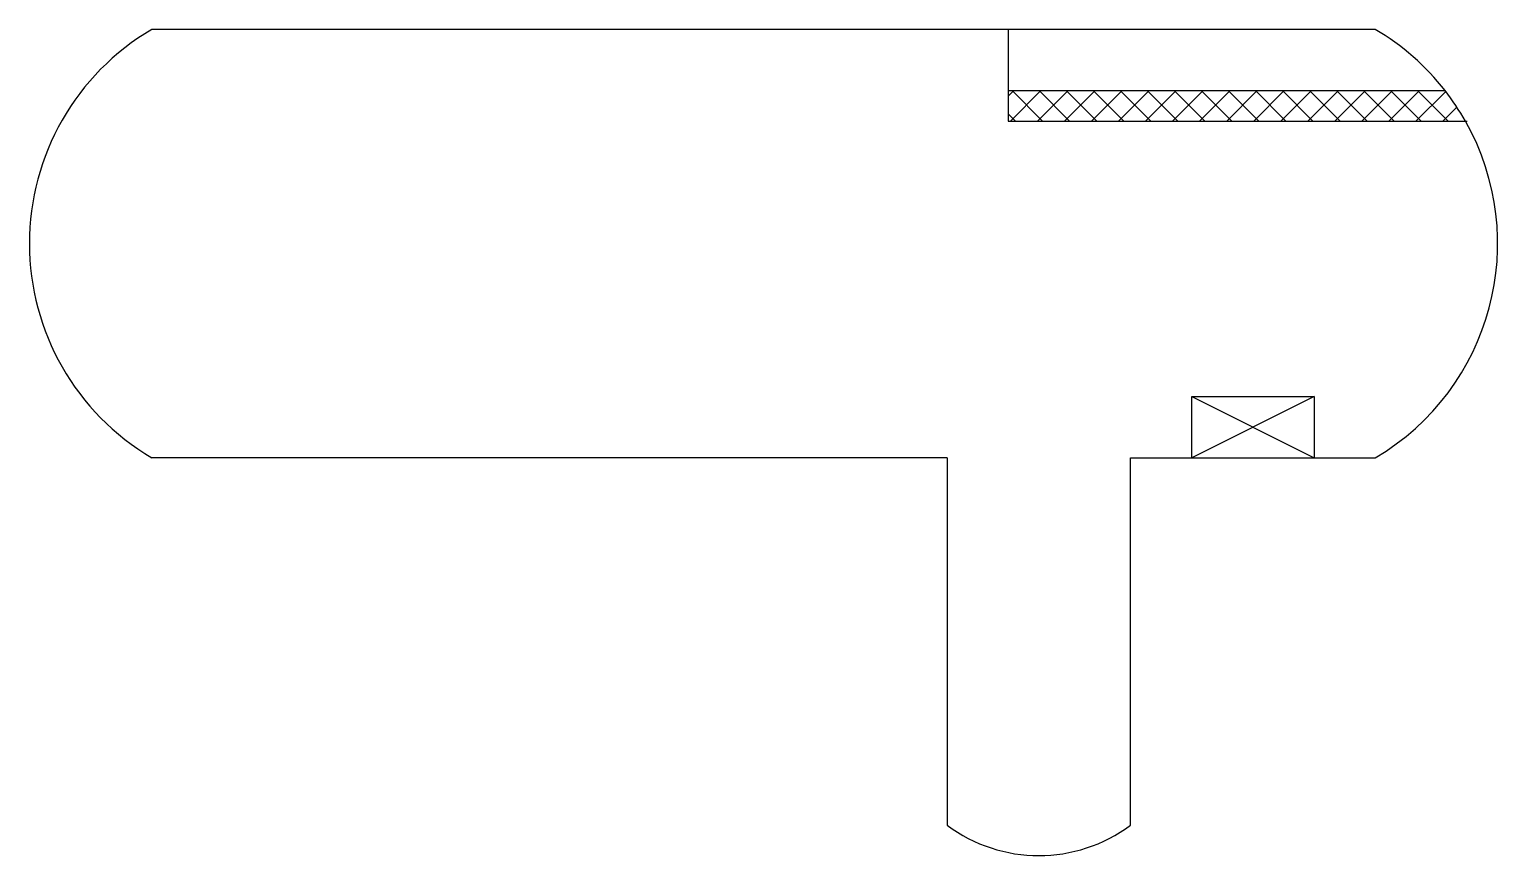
# Model space of a CAD drawing. Extents: x -45.9 to 46.5, y -38.9 to 13.1.
import ezdxf

# ---------------------------------------------------------------- set-up
doc = ezdxf.new("R2010")
doc.units = 0
doc.linetypes.add('CONTINOUS', pattern=[0])
doc.layers.get('0').update_dxf_attribs({"linetype": 'CONTINUOUS'})
doc.layers.add('SCD_DRAW', color=11, linetype='CONTINUOUS')

msp = doc.modelspace()

# ---------------------------------------------------------------- linework, layer by layer
at = {"linetype": 'CONTINOUS'}
for p, q in [((15.679885, 8.843278), (16.040215, 9.203608)), ((15.816691, 7.278608), (17.741691, 9.203608)), ((17.845597, 7.278608), (15.920597, 9.203608)), ((17.518166, 7.278608), (19.443166, 9.203608)), ((19.547073, 7.278608), (17.622073, 9.203608)), ((19.219642, 7.278608), (21.144642, 9.203608)), ((21.248548, 7.278608), (19.323548, 9.203608)), ((20.921118, 7.278608), (22.846118, 9.203608)), ((22.950024, 7.278608), (21.025024, 9.203608)), ((22.622594, 7.278608), (24.547594, 9.203608)), ((24.6515, 7.278608), (22.7265, 9.203608)), ((24.324069, 7.278608), (26.249069, 9.203608)), ((26.352975, 7.278608), (24.427975, 9.203608)), ((26.025545, 7.278608), (27.950545, 9.203608)), ((28.054451, 7.278608), (26.129451, 9.203608)), ((27.727021, 7.278608), (29.652021, 9.203608)), ((29.755927, 7.278608), (27.830927, 9.203608)), ((29.428496, 7.278608), (31.353496, 9.203608)), ((31.457402, 7.278608), (29.532402, 9.203608)), ((31.129972, 7.278608), (33.054972, 9.203608)), ((33.158878, 7.278608), (31.233878, 9.203608)), ((32.831448, 7.278608), (34.756448, 9.203608)), ((34.860354, 7.278608), (32.935354, 9.203608)), ((34.532923, 7.278608), (36.457923, 9.203608)), ((36.561829, 7.278608), (34.636829, 9.203608)), ((36.234399, 7.278608), (38.159399, 9.203608)), ((38.263305, 7.278608), (36.338305, 9.203608)), ((37.935875, 7.278608), (39.860875, 9.203608)), ((39.964781, 7.278608), (38.039781, 9.203608)), ((39.63735, 7.278608), (41.56235, 9.203608)), ((41.666257, 7.278608), (39.741257, 9.203608)), ((41.338826, 7.278608), (43.209694, 9.149476)), ((43.367732, 7.278608), (41.442732, 9.203608)), ((43.247815, 9.100001), (43.144208, 9.203608)), ((16.144121, 7.278608), (15.679885, 7.742844)), ((43.040302, 7.278608), (43.917973, 8.156279))]:
    msp.add_line(p, q, dxfattribs=at)
at = {"layer": 'SCD_DRAW', "color": 3, "linetype": 'CONTINUOUS'}
for p, q in [((38.779885, 13.053608), (-38.220115, 13.053608)), ((15.679885, 13.053608), (15.679885, 9.203608)), ((15.679885, 9.203608), (15.679885, 7.278608)), ((15.679885, 9.203608), (43.167623, 9.203608)), ((15.679885, 7.278608), (44.554885, 7.278608)), ((11.829885, -13.896392), (-38.220115, -13.896392)), ((11.829885, -13.896392), (11.829885, -36.996392)), ((23.379885, -13.896392), (38.779885, -13.896392)), ((23.379885, -36.996392), (23.379885, -13.896392))]:
    msp.add_line(p, q, dxfattribs=at)
at = {"layer": 'SCD_DRAW', "color": 1, "linetype": 'CONTINUOUS'}
for p, q in [((34.929885, -10.046392), (27.229885, -13.896392)), ((27.229885, -10.046392), (34.929885, -13.896392)), ((27.229885, -10.046392), (34.929885, -10.046392)), ((27.229885, -13.896392), (27.229885, -10.046392)), ((34.929885, -10.046392), (34.929885, -13.896392))]:
    msp.add_line(p, q, dxfattribs=at)
at = {"layer": 'SCD_DRAW', "color": 3, "linetype": 'CONTINUOUS'}
for centre, radius, start, end in [((-30.27949, -0.421392), 15.640625, 120.510237, 239.489763), ((30.83926, -0.421392), 15.640625, 37.979872, 59.489763), ((30.83926, -0.421392), 15.640625, 29.492373, 37.979872), ((30.83926, -0.421392), 15.640625, 300.510237, 29.492373), ((17.604885, -29.296392), 9.625, 233.130102, 306.869898)]:
    msp.add_arc(centre, radius, start, end, dxfattribs=at)

doc.saveas('drawing.dxf')
